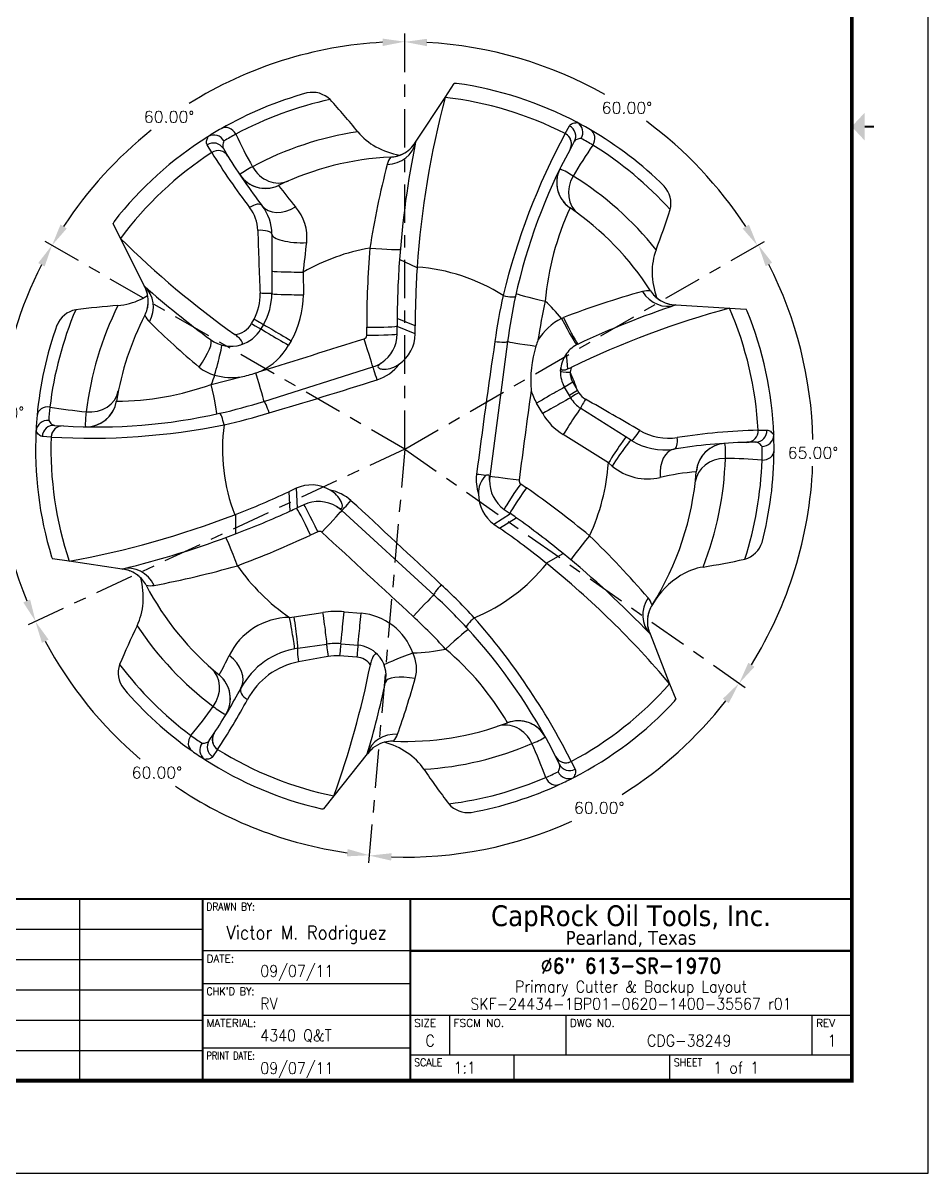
# Model space of a CAD drawing. Extents: x 0 to 22, y 0 to 17.
# Drawn here: x 14.65 to 22, y 0 to 9.34 of the extents above; entities that cross this region are included whole.
import ezdxf
from ezdxf.enums import TextEntityAlignment as Align

# ---------------------------------------------------------------- set-up
doc = ezdxf.new("R2010")
doc.units = 0
doc.header["$LTSCALE"] = 0.25
doc.header["$MEASUREMENT"] = 0
doc.linetypes.add('CENTER', pattern=[2, 1.25, -0.25, 0.25, -0.25])
doc.layers.get('0').update_dxf_attribs({"linetype": 'CONTINUOUS'})
doc.layers.get('Defpoints').update_dxf_attribs({"color": 10, "linetype": 'CONTINUOUS'})
for name, color, linetype in [('Cline', 5, 'CENTER'), ('DEFAULT', 7, 'CONTINUOUS'), ('Dims', 4, 'CONTINUOUS'), ('ODG-42319R1', 7, 'CONTINUOUS'), ('Text', 3, 'CONTINUOUS'), ('Title Block', 7, 'CONTINUOUS')]:
    doc.layers.add(name, color=color, linetype=linetype)
doc.styles.add('Block', font='tahoma.ttf')
doc.styles.add('RomanD', font='romand.shx')
doc.styles.add('RomanS', font='romans')
doc.dimstyles.get("Standard").update_dxf_attribs({"dimtxt": 0.094, "dimasz": 0.18, "dimexe": 0.0625, "dimexo": 0.0625, "dimgap": 0.0625, "dimtad": 0, "dimtih": 1, "dimtoh": 1, "dimdec": 4, "dimzin": 4, "dimdsep": 46, "dimtxsty": 'RomanS', "dimcen": 0.09, "dimazin": 1, "dimtfac": 1, "dimtdec": 4, "dimtofl": 0, "dimtmove": 0, "dimatfit": 1, "dimfxl": 1, "dimtolj": 1, "dimtzin": 0, "dimarcsym": 0})

# ---------------------------------------------------------------- blocks, each defined once
blk = doc.blocks.new('COT_Cblock')
at = {"layer": 'Title Block'}
for p, q in [((17.7941, 1.8047), (16.1066, 1.8047)), ((16.1066, 1.5389), (17.7941, 1.5389)), ((16.1066, 1.2816), (21.38, 1.2816)), ((18.1147, 0.9609), (18.1147, 1.2816)), ((19.0597, 0.9609), (19.0597, 1.2816)), ((21.0594, 0.9609), (21.0594, 1.2816)), ((16.1066, 1.0158), (17.7941, 1.0158)), ((17.7941, 0.9609), (21.38, 0.9609)), ((18.6378, 0.75), (18.6378, 0.9609)), ((19.9034, 0.75), (19.9034, 0.9609))]:
    blk.add_line(p, q, dxfattribs=at)
at = {"layer": 'Title Block', "color": 8}
blk.add_lwpolyline([(0, 0), (22, 0), (22, 17), (0, 17)], close=True, dxfattribs=at)
at = {"layer": 'Title Block', "const_width": 0.03}
blk.add_lwpolyline([(21.38, 16.25), (0.62, 16.25), (0.62, 0.75), (21.38, 0.75)], close=True, dxfattribs=at)
at = {"layer": 'Title Block'}
for points, const_width in [([(21.56, 8.5), (21.485, 8.5)], 0.015), ([(16.1066, 0.75), (16.1066, 2.2266), (21.38, 2.2266)], 0.0169), ([(17.7941, 0.75), (17.7941, 2.2266)], 0.0169), ([(17.7941, 1.8047), (21.38, 1.8047)], 0.0169)]:
    blk.add_lwpolyline(points, dxfattribs=dict(at, const_width=const_width))
blk.add_solid([(21.485, 8.3875), (21.485, 8.6125), (21.38, 8.5)], dxfattribs=at)
at = {"layer": 'Text', "style": 'RomanS', "width": 0.9}
blk.add_text('C', height=0.094, dxfattribs=at).set_placement((17.9544, 1.1213), align=Align.TOP_CENTER)
at = {"layer": 'Text', "width": 0.9, "flags": 8}
for tag, height, style, p in [('DRAWN', 0.11, 'RomanS', (16.9503, 1.9531)), ('TITL1', 0.125, 'RomanD', (19.587, 1.6835)), ('TITL2', 0.094, 'RomanD', (19.587, 1.5143)), ('TITL3', 0.094, 'RomanD', (19.587, 1.3739))]:
    blk.add_attdef(tag, text='', height=height, dxfattribs=dict(at, style=style)).set_placement(p, align=Align.MIDDLE_CENTER)
at = {"layer": 'Text', "style": 'RomanS', "width": 0.9, "flags": 8}
for tag, p in [('DDATE', (16.5753, 1.6405)), ('CHECK', (16.5753, 1.3748)), ('MATRL', (16.5753, 1.1174)), ('PDATE', (16.5753, 0.8516)), ('SCALE', (18.1459, 0.8555)), ('SHEET', (20.2553, 0.8555))]:
    blk.add_attdef(tag, text='', height=0.094, dxfattribs=at).set_placement(p, align=Align.MIDDLE_LEFT)
for tag, p in [('FSCM#', (18.5872, 1.1213)), ('DWG#', (20.0595, 1.1213)), ('REV#', (21.2197, 1.1213))]:
    blk.add_attdef(tag, text='', height=0.094, dxfattribs=at).set_placement(p, align=Align.TOP_CENTER)
at = {"layer": 'Title Block', "style": 'RomanS'}
for s, width, p in [('DRAWN BY:', 0.86, (16.1378, 2.1953)), ("CHK'D BY:", 0.91, (16.1378, 1.5077)), ('PRINT DATE:', 0.78, (16.1378, 0.9845)), ('SCALE', 0.9, (17.8253, 0.9297)), ('SHEET', 0.9, (19.9347, 0.9297))]:
    blk.add_text(s, height=0.0625, dxfattribs=dict(at, width=width)).set_placement(p, align=Align.TOP_LEFT)
at = {"layer": 'Title Block', "style": 'Block'}
for s, height, p in [('CapRock Oil Tools, Inc.', 0.16875, (19.587, 2.0898)), ('Pearland, Texas', 0.1125, (19.587, 1.9102))]:
    blk.add_text(s, height=height, dxfattribs=at).set_placement(p, align=Align.MIDDLE_CENTER)
at = {"layer": 'Title Block', "style": 'RomanS'}
for s, p in [('DATE:', (16.1378, 1.7734)), ('MATERIAL:', (16.1378, 1.2503)), ('SIZE', (17.8253, 1.2503)), ('FSCM NO.', (18.1459, 1.2503)), ('DWG NO.', (19.0909, 1.2503)), ('REV', (21.0906, 1.2503))]:
    blk.add_text(s, height=0.0625, dxfattribs=at).set_placement(p, align=Align.TOP_LEFT)
at = {"layer": 'Title Block', "color": 1, "style": 'RomanS', "flags": 8}
for tag, p in [('FNAME', (0.37, 3.75)), ('REVDATE', (0.37, 2.25)), ('USER', (0.37, 0.75))]:
    blk.add_attdef(tag, text='', height=0.047, rotation=90, dxfattribs=at).set_placement(p, align=Align.BOTTOM_LEFT)
blk = doc.blocks.new('*D25')
at = {"layer": 'Defpoints', "color": 0, "transparency": 16777216}
for p in [(17.7493, 9.2674), (16.6175, 8.9902), (14.8162, 7.574), (17.7493, 5.8805), (17.7493, 5.8805)]:
    blk.add_point(p, dxfattribs=at)
at = {"layer": 'Dims', "color": 0, "lineweight": -2, "transparency": 16777216}
for start, end in [(93.11683, 121.93891), (128.5159, 146.88317)]:
    blk.add_arc((17.7493, 5.8805), 3.3093, start, end, dxfattribs=at)
at = {"layer": 'Dims', "color": 0, "transparency": 16777216}
for points in [[(17.5686, 9.2149), (17.5702, 9.1549), (17.7493, 9.1898)], [(15.0031, 7.6728), (14.952, 7.7042), (14.8834, 7.5352)]]:
    blk.add_solid(points, dxfattribs=at)
at = {"layer": 'Dims', "color": 0, "transparency": 16777216, "insert": (15.8341, 8.5793), "char_height": 0.094, "attachment_point": 5, "style": 'RomanS'}
blk.add_mtext('\\A1;60.00°', dxfattribs=at)
blk = doc.blocks.new('*D26')
at = {"layer": 'Defpoints', "color": 0, "transparency": 16777216}
for p in [(14.8162, 7.574), (17.7493, 5.8805), (17.7493, 5.8805), (14.4615, 5.4962), (14.6797, 4.4492)]:
    blk.add_point(p, dxfattribs=at)
at = {"layer": 'Dims', "color": 0, "lineweight": -2, "transparency": 16777216}
for start, end in [(153.11596, 172.98232), (176.78879, 201.88404)]:
    blk.add_arc((17.7493, 5.8805), 3.3102, start, end, dxfattribs=at)
at = {"layer": 'Dims', "color": 0, "transparency": 16777216}
for points in [[(14.7705, 7.3916), (14.8232, 7.3631), (14.8826, 7.5356)], [(14.7051, 4.6586), (14.6501, 4.6348), (14.7492, 4.4816)]]:
    blk.add_solid(points, dxfattribs=at)
at = {"layer": 'Dims', "color": 0, "transparency": 16777216, "insert": (14.4523, 6.1754), "char_height": 0.094, "attachment_point": 5, "style": 'RomanS'}
blk.add_mtext('\\A1;55.00°', dxfattribs=at)
blk = doc.blocks.new('*D27')
at = {"layer": 'Defpoints', "color": 0, "transparency": 16777216}
for p in [(17.7493, 5.8805), (17.7493, 5.8805), (14.6797, 4.4492), (16.3496, 2.8789), (17.4541, 2.5065)]:
    blk.add_point(p, dxfattribs=at)
at = {"layer": 'Dims', "color": 0, "lineweight": -2, "transparency": 16777216}
for start, end in [(208.11436, 229.53605), (235.78559, 261.88564)]:
    blk.add_arc((17.7493, 5.8805), 3.3119, start, end, dxfattribs=at)
at = {"layer": 'Dims', "color": 0, "transparency": 16777216}
for points in [[(14.8013, 4.3064), (14.855, 4.3332), (14.7477, 4.4808)], [(17.2853, 2.6316), (17.2784, 2.5719), (17.4607, 2.5812)]]:
    blk.add_solid(points, dxfattribs=at)
at = {"layer": 'Dims', "color": 0, "transparency": 16777216, "insert": (15.7354, 3.2513), "char_height": 0.094, "attachment_point": 5, "style": 'RomanS'}
blk.add_mtext('\\A1;60.00°', dxfattribs=at)
blk = doc.blocks.new('*D28')
at = {"layer": 'Defpoints', "color": 0, "transparency": 16777216}
for p in [(17.7493, 5.8805), (17.7493, 5.8805), (20.5237, 3.9379), (18.6072, 2.6787), (17.4541, 2.5065)]:
    blk.add_point(p, dxfattribs=at)
at = {"layer": 'Dims', "color": 0, "lineweight": -2, "transparency": 16777216}
for start, end in [(302.2076, 321.8883), (268.1117, 294.19013)]:
    blk.add_arc((17.7493, 5.8805), 3.3148, start, end, dxfattribs=at)
at = {"layer": 'Dims', "color": 0, "transparency": 16777216}
for points in [[(20.3333, 3.8525), (20.3815, 3.8168), (20.4646, 3.9792)], [(17.6383, 2.5376), (17.6419, 2.5975), (17.4604, 2.5784)]]:
    blk.add_solid(points, dxfattribs=at)
at = {"layer": 'Dims', "color": 0, "transparency": 16777216, "insert": (19.3289, 2.9663), "char_height": 0.094, "attachment_point": 5, "style": 'RomanS'}
blk.add_mtext('\\A1;60.00°', dxfattribs=at)
blk = doc.blocks.new('*D29')
at = {"layer": 'Defpoints', "color": 0, "transparency": 16777216}
for p in [(20.6824, 7.574), (17.7493, 5.8805), (17.7493, 5.8805), (20.9765, 5.1157), (20.5237, 3.9379)]:
    blk.add_point(p, dxfattribs=at)
at = {"layer": 'Dims', "color": 0, "lineweight": -2, "transparency": 16777216}
for start, end in [(1.36732, 26.89), (328.11, 357.58311)]:
    blk.add_arc((17.7493, 5.8805), 3.3166, start, end, dxfattribs=at)
at = {"layer": 'Dims', "color": 0, "transparency": 16777216}
for points in [[(20.6809, 7.3662), (20.7336, 7.3948), (20.6215, 7.5388)], [(20.5903, 4.1119), (20.5402, 4.1449), (20.4661, 3.9782)]]:
    blk.add_solid(points, dxfattribs=at)
at = {"layer": 'Dims', "color": 0, "transparency": 16777216, "insert": (21.0657, 5.8502), "char_height": 0.094, "attachment_point": 5, "style": 'RomanS'}
blk.add_mtext('\\A1;65.00°', dxfattribs=at)
blk = doc.blocks.new('*D30')
at = {"layer": 'Defpoints', "color": 0, "transparency": 16777216}
for p in [(17.7493, 9.2674), (18.8806, 8.9887), (20.6824, 7.574), (17.7493, 5.8805), (17.7493, 5.8805)]:
    blk.add_point(p, dxfattribs=at)
at = {"layer": 'Dims', "color": 0, "lineweight": -2, "transparency": 16777216}
for start, end in [(60.59214, 86.88159), (33.11841, 53.60404)]:
    blk.add_arc((17.7493, 5.8805), 3.3076, start, end, dxfattribs=at)
at = {"layer": 'Dims', "color": 0, "transparency": 16777216}
for points in [[(17.9284, 9.1532), (17.9301, 9.2132), (17.7493, 9.1881)], [(20.5451, 7.7034), (20.494, 7.672), (20.6138, 7.5343)]]:
    blk.add_solid(points, dxfattribs=at)
at = {"layer": 'Dims', "color": 0, "transparency": 16777216, "insert": (19.554, 8.6524), "char_height": 0.094, "attachment_point": 5, "style": 'RomanS'}
blk.add_mtext('\\A1;60.00°', dxfattribs=at)
blk = doc.blocks.new('SE')
at = {"layer": 'ODG-42319R1', "color": 7, "linetype": 'Continuous'}
for p, q in [((8.3025, 9.1955), (8.3772, 9.3084)), ((8.3951, 9.3097), (8.3772, 9.3084)), ((8.0626, 8.8327), (8.3025, 9.1955)), ((9.3763, 8.9917), (9.3722, 8.994)), ((6.3785, 8.8791), (6.3745, 8.8767)), ((9.2774, 8.9023), (9.3121, 8.9649)), ((9.2774, 8.9023), (9.2774, 8.9023)), ((6.4065, 8.7488), (6.3697, 8.8101)), ((9.352, 8.8366), (9.3173, 8.774)), ((6.4065, 8.7487), (6.4065, 8.7488)), ((6.5006, 8.7805), (6.5376, 8.7191)), ((7.8602, 8.7115), (7.8602, 8.7115)), ((6.9501, 8.4817), (6.95, 8.4816)), ((9.318, 8.298), (9.3178, 8.298)), ((5.6126, 8.1884), (5.6047, 8.1722)), ((5.6651, 8.0511), (5.6047, 8.1722)), ((5.8594, 7.6619), (5.6651, 8.0511)), ((6.8946, 8.0861), (6.8946, 7.6021)), ((8.0746, 7.8106), (7.9318, 7.8783)), ((7.1501, 7.7772), (7.1506, 7.593)), ((8.0746, 7.8106), (8.075, 7.8172)), ((9.972, 7.6247), (9.972, 7.6247)), ((10.1781, 7.51), (10.6123, 7.4836)), ((10.6123, 7.4836), (10.7474, 7.4754)), ((10.7575, 7.4605), (10.7474, 7.4754)), ((5.8632, 7.426), (5.8632, 7.4261)), ((6.7301, 7.3583), (6.7507, 7.3953)), ((8.0594, 7.3392), (7.9127, 7.3996)), ((9.2478, 7.4012), (9.2648, 7.4083)), ((6.8276, 7.3521), (6.8065, 7.3154)), ((7.6659, 7.2643), (7.6657, 7.3288)), ((7.9124, 7.3392), (7.9124, 7.3351)), ((8.0594, 7.2746), (7.9124, 7.3351)), ((7.9124, 7.2747), (7.9124, 7.3351)), ((8.0594, 7.2746), (8.0594, 7.3392)), ((7.052, 7.2196), (7.0311, 7.1831)), ((8.8105, 7.2142), (8.666, 6.1165)), ((9.2988, 6.99), (9.2887, 7.115)), ((6.8288, 6.7268), (7.7157, 7.0064)), ((6.4028, 6.8651), (6.6449, 6.9253)), ((9.2395, 6.9722), (9.2416, 6.9989)), ((9.2988, 6.99), (9.3261, 7.0019)), ((9.3261, 7.0019), (9.3185, 6.963)), ((9.3119, 6.7735), (9.2729, 6.841)), ((9.339, 6.8819), (9.3777, 6.8152)), ((5.6321, 6.7286), (5.6321, 6.7285)), ((9.3223, 6.7555), (9.3119, 6.7735)), ((9.3777, 6.8152), (9.3884, 6.7974)), ((9.0953, 6.6278), (9.0461, 6.7124)), ((9.816, 6.41), (9.4054, 6.669)), ((4.9787, 6.4883), (4.9784, 6.4837)), ((5.1296, 6.5318), (5.201, 6.5269)), ((9.6288, 6.2264), (9.2612, 6.4566)), ((10.8458, 6.4928), (10.9174, 6.494)), ((10.8458, 6.4928), (10.8458, 6.4928)), ((10.9727, 6.4519), (10.9726, 6.4565)), ((5.1016, 6.4365), (5.0302, 6.4416)), ((5.1016, 6.4365), (5.1016, 6.4365)), ((10.8262, 6.3954), (10.7546, 6.3941)), ((9.6606, 6.2004), (9.6288, 6.2264)), ((8.666, 6.1165), (8.6637, 6.0878)), ((10.3428, 6.1555), (10.3427, 6.1557)), ((7.0918, 6.0206), (7.033, 5.9932)), ((7.033, 5.9932), (7.0402, 5.8347)), ((7.0918, 6.0206), (7.0991, 5.8619)), ((8.9165, 6.0573), (8.9629, 6.025)), ((7.1538, 5.8874), (7.0991, 5.8619)), ((6.5993, 5.8077), (6.5932, 5.8054)), ((6.5993, 5.8077), (6.5983, 5.6498)), ((7.095, 5.86), (7.0991, 5.8619)), ((7.4627, 5.8399), (7.4203, 5.8719)), ((8.2124, 5.1529), (7.4627, 5.8399)), ((8.6992, 5.729), (8.833, 5.8147)), ((8.7835, 5.8494), (8.8299, 5.8169)), ((8.8299, 5.8169), (8.833, 5.8147)), ((8.6992, 5.729), (8.7456, 5.6965)), ((8.7456, 5.6965), (8.8792, 5.7821)), ((7.2674, 5.6683), (7.2087, 5.6408)), ((5.1052, 5.4647), (5.1139, 5.449)), ((5.2478, 5.4291), (5.1139, 5.449)), ((5.678, 5.365), (5.2478, 5.4291)), ((9.123, 5.4137), (9.2604, 5.4918)), ((9.123, 5.4137), (9.1282, 5.4096)), ((5.8734, 5.2328), (5.8734, 5.2328)), ((9.9839, 5.0725), (9.9839, 5.0725)), ((7.0385, 4.9714), (7.0764, 4.9778)), ((7.0764, 4.9778), (7.3099, 5.0122)), ((7.4811, 5.0175), (7.6193, 5.0056)), ((9.9671, 4.8372), (10.1267, 4.4326)), ((7.1059, 4.7213), (7.3407, 4.755)), ((7.4554, 4.7582), (7.5947, 4.7461)), ((7.5857, 4.649), (7.4455, 4.6593)), ((6.4663, 4.505), (6.4664, 4.5049)), ((10.1267, 4.4326), (10.1764, 4.3067)), ((10.1671, 4.2912), (10.1764, 4.3067)), ((8.8091, 4.1156), (8.8092, 4.1157)), ((6.3855, 3.9714), (6.4255, 4.0308)), ((6.4261, 4.0299), (6.4264, 4.0305)), ((7.8824, 3.9661), (7.8824, 3.9661)), ((6.454, 3.8995), (6.4139, 3.8402)), ((6.454, 3.8995), (6.454, 3.8995)), ((7.6702, 3.863), (7.3996, 3.5224)), ((9.2308, 3.7788), (9.1994, 3.8432)), ((6.3477, 3.819), (6.3515, 3.8164)), ((9.3273, 3.8022), (9.3587, 3.7379)), ((9.3274, 3.8022), (9.3273, 3.8022)), ((9.3439, 3.6699), (9.3481, 3.672)), ((7.3996, 3.5224), (7.3154, 3.4164)), ((7.2974, 3.4167), (7.3154, 3.4164))]:
    blk.add_line(p, q, dxfattribs=at)
for centre, radius, start, end in [((7.9749, 6.3392), 3, 62.23984, 81.94755), ((7.9749, 6.3392), 3, 105.37199, 119.8225), ((7.9748, 6.3395), 2.9032, 102.06217, 118.24155), ((7.2248, 9.0317), 0.2053, 45.71453, 102.7012), ((2.962, 5.1676), 5.9584, 38.99112, 42.31276), ((15.4668, 7.3048), 7.4096, 165.21596, 176.0347), ((7.9749, 6.3392), 2.875, 63.06182, 83.45644), ((7.9749, 6.3392), 3, 59.8225, 62.23984), ((9.3261, 8.9112), 0.0949, 329.45878, 58.09276), ((7.9749, 6.3392), 3, 122.23984, 141.94755), ((7.9749, 6.3392), 3, 119.8225, 122.23984), ((6.4232, 8.7954), 0.0949, 29.45878, 118.09276), ((8.285, 5.8753), 3.4594, 119.12856, 120.95083), ((10.6328, 10.8187), 4.4663, 205.48296, 209.30744), ((7.9748, 6.3396), 2.6051, 98.42568, 118.33948), ((8.014, 9.273), 0.5515, 220.26119, 240.1784), ((14.1611, 6.2789), 5.5437, 151.75692, 166.35601), ((9.2349, 8.8187), 0.0938, 331.48543, 63.03298), ((9.2371, 8.82), 0.091, 13.142, 62.41514), ((7.9749, 6.3392), 3, 45.37199, 59.8225), ((8.0683, 9.4127), 0.7001, 242.00747, 258.9395), ((15.4124, 7.3392), 7.5, 168.51429, 175.87846), ((7.8499, 8.959), 0.2471, 296.09273, 328.74718), ((7.8482, 8.9612), 0.25, 313.21404, 329.06755), ((7.8482, 8.9612), 0.25, 313.2146, 329.06697), ((7.8481, 8.9598), 0.2484, 328.29533, 329.9449), ((13.1832, 6.2772), 4.4663, 145.48296, 149.30744), ((7.7281, 5.8387), 3.4594, 59.12856, 60.95083), ((7.9751, 6.3395), 2.9032, 42.06217, 58.24155), ((7.9749, 6.3392), 2.875, 123.06182, 143.45644), ((6.4576, 8.6702), 0.0938, 31.48543, 123.03298), ((10.917, 11.5228), 5.2953, 211.59214, 217.47434), ((10.3744, 11.0705), 4.5, 211.50425, 217.74742), ((7.9749, 6.3392), 2.375, 92.76761, 115.56373), ((8.0019, 8.6073), 0.1758, 143.66341, 165.22704), ((7.8482, 8.9612), 0.25, 272.76761, 297.12647), ((7.8482, 8.9612), 0.25, 272.76749, 297.12363), ((7.8481, 8.9598), 0.2484, 274.19146, 280.65482), ((7.8481, 8.9598), 0.2484, 281.96406, 296.47771), ((13.272, 6.6269), 4.5, 151.50168, 167.76568), ((7.0146, 8.0653), 0.631, 115.97958, 127.07714), ((15.0532, 6.802), 7.4546, 165.62947, 170.96603), ((8.9895, 8.0339), 0.631, 55.97958, 67.07714), ((7.9752, 6.3395), 2.6051, 38.42568, 58.33948), ((8.9207, 9.8834), 2.4185, 215.42507, 220.69148), ((9.9316, 8.3351), 0.2053, 345.71453, 42.7012), ((6.5196, 8.0861), 0.375, 0, 37.74741), ((6.4592, 8.105), 0.3219, 1.91384, 37.52081), ((6.8012, 8.0579), 0.3789, 353.70221, 41.0408), ((11.3945, 7.3386), 2.2877, 155.20342, 174.90419), ((7.9749, 6.3392), 2.375, 32.76761, 55.56373), ((4.4538, 10.0947), 5.9584, 338.99112, 342.31276), ((10.9143, 13.3438), 7.4543, 225.23649, 234.57082), ((57.0936, 9.6112), 50.3349, 181.7025, 182.28495), ((-1.9998, 8.9602), 9.226, 352.63311, 354.12823), ((7.9749, 6.3392), 1.6577, 99.85866, 119.84067), ((15.2827, 7.3504), 7.6171, 175.31532, 180.16203), ((10.5352, 7.7723), 0.5515, 160.26119, 180.1784), ((15.4126, 7.3392), 7.5002, 175.87851, 179.53909), ((15.3636, 7.3398), 7.3042, 176.3042, 180.00434), ((7.9749, 6.3392), 1.4813, 57.3618, 86.12636), ((10.6833, 7.7951), 0.7001, 182.00747, 198.9395), ((5.642, 7.5398), 0.2484, 28.29533, 29.9449), ((10.8276, 13.2803), 7.5, 228.51429, 233.78699), ((5.6409, 7.5405), 0.25, 13.21404, 29.06755), ((5.6409, 7.5404), 0.25, 13.2146, 29.06697), ((5.5108, 8.1786), 0.7001, 297.00747, 302.35998), ((5.6437, 7.5409), 0.2471, 356.09273, 28.74718), ((6.4008, 7.5858), 0.3983, 331.43462, 2.67745), ((6.3946, 7.6021), 0.5, 330, 0), ((6.4059, 7.5899), 0.7448, 330.18414, 0.23864), ((13.4059, 6.5653), 4.7433, 167.56521, 172.13909), ((13.2698, 6.6273), 4.4977, 167.76448, 172.50119), ((11.9039, 0.4755), 7.4181, 105.62108, 110.84033), ((9.9526, 7.4499), 0.1758, 83.66341, 105.22704), ((10.1822, 7.76), 0.25, 212.76761, 237.12647), ((10.1822, 7.76), 0.25, 212.76749, 237.12363), ((10.181, 7.7593), 0.2484, 214.19146, 220.66079), ((10.181, 7.7593), 0.2484, 221.96406, 236.47771), ((6.0594, 1.5609), 5.9584, 93.99112, 97.31276), ((7.9746, 6.3394), 2.6051, 153.42568, 173.33948), ((5.5941, 8.054), 0.5515, 275.26119, 295.1784), ((5.6409, 7.5405), 0.25, 332.76761, 357.12647), ((5.6409, 7.5404), 0.25, 332.76749, 357.12363), ((5.642, 7.5398), 0.2484, 341.96406, 356.47771), ((13.304, 6.5973), 4.2932, 167.29143, 171.61297), ((7.9749, 6.3392), 1.6577, 39.83942, 46.50433), ((12.5589, 0.3284), 7.4153, 105.21876, 115.84667), ((12.5597, 0.3982), 7.5, 108.51429, 115.05457), ((10.1812, 7.7574), 0.2471, 236.09273, 268.74718), ((10.1822, 7.76), 0.25, 253.21404, 269.06755), ((10.1822, 7.76), 0.25, 253.2146, 269.06697), ((10.181, 7.7593), 0.2484, 268.29533, 269.9449), ((7.9749, 6.3392), 2.875, 3.06182, 23.45644), ((7.9746, 6.3393), 2.9032, 157.06217, 173.24155), ((5.3392, 7.2691), 0.2053, 100.71453, 157.7012), ((7.9749, 6.3392), 2.375, 152.76761, 170.56373), ((6.0242, 7.4966), 0.1758, 203.66341, 225.22704), ((5.642, 7.5398), 0.2484, 334.19146, 340.65482), ((15.4124, 7.3392), 7.5, 179.53914, 180), ((9.4834, 6.9562), 0.5036, 117.89988, 147.9367), ((7.9749, 6.3392), 3, 2.23984, 21.94755), ((7.9749, 6.3392), 3, 160.37199, 174.8225), ((10.9444, 12.5185), 7.2063, 225.57673, 229.90457), ((6.5761, 7.4464), 0.1774, 275.50758, 330.24534), ((6.5629, 7.456), 0.2812, 286.77353, 330), ((6.5629, 7.456), 0.2812, 233.78699, 286.77353), ((-57.8485, 216.0178), 218.8144, 287.185868, 287.416032), ((7.635, 7.2641), 0.0309, 287.6652, 0.43618), ((7.6312, 7.2747), 0.2812, 303.34082, 0), ((7.7618, 7.2757), 0.2975, 304.34308, 359.78326), ((64.2077, -1.0163), 56.1075, 171.56497, 172.67827), ((9.9057, 6.9105), 0.905, 159.7617, 162.92886), ((6.5787, 7.4436), 0.522, 295.7037, 330.07237), ((9.9583, 6.893), 0.9603, 162.8534, 184.57176), ((9.4895, 6.966), 0.25, 143.40818, 172.43918), ((9.4895, 6.966), 0.25, 115.05457, 143.40818), ((7.6317, 7.2736), 0.2801, 287.46793, 303.3729), ((7.6411, 7.2446), 0.3596, 287.62028, 323.37075), ((6.5056, 7.243), 0.3118, 229.50496, 255.97322), ((7.9749, 6.3392), 1.6577, 158.73632, 161.50433), ((6.5743, 7.455), 0.5344, 254.34365, 277.59909), ((6.4537, 7.8543), 0.9485, 281.63196, 289.09422), ((6.4109, 7.9746), 1.0762, 289.15001, 291.48492), ((9.4895, 6.966), 0.25, 178.58788, 210), ((9.4713, 6.9585), 0.1529, 178.31474, 210.07767), ((7.9749, 6.3392), 1.4813, 18.74081, 24.90275), ((5.624, 9.0161), 2.2877, 270.20342, 289.90419), ((-4.6895, 45.9434), 40.9754, 286.38993, 287.67295), ((5.4762, 11.0163), 4.4977, 282.76448, 287.50119), ((126.09, -9.2294), 118.1833, 172.196777, 172.553735), ((9.4676, 6.9569), 0.4873, 196.75461, 210.12124), ((9.5388, 6.8805), 0.25, 210, 237.75308), ((9.5164, 6.8757), 0.1501, 211.4442, 240.69481), ((-13.5885, -33.7295), 46.5685, 59.73221, 60.3585), ((8.5328, 6.3271), 3.4594, 174.12856, 175.95083), ((5.8301, 11.0858), 4.4663, 260.48296, 264.30744), ((6.0102, 6.5426), 0.631, 170.97958, 182.07714), ((5.4749, 11.1658), 4.7433, 282.56521, 287.13909), ((7.9749, 6.3392), 3, 174.8225, 177.23984), ((5.0729, 6.4769), 0.0949, 84.45878, 173.09276), ((5.4756, 11.0185), 4.5, 266.50168, 282.76568), ((9.5236, 6.877), 0.4956, 210.19768, 238.0276), ((7.9749, 6.3392), 3, 177.23984, 196.94755), ((5.4152, 11.9713), 5.5437, 266.75692, 281.35601), ((5.1953, 6.4333), 0.0938, 86.48543, 178.03298), ((5.1932, 6.4348), 0.091, 128.142, 177.41514), ((5.3861, 6.6799), 0.1607, 269.94513, 270.53168), ((7.9749, 6.3392), 1.4813, 172.3618, 201.12636), ((10.1176, 6.8948), 0.4667, 239.96929, 278.76224), ((10.9943, 1.1784), 5.3165, 91.60024, 98.71573), ((10.7522, 6.4878), 0.0938, 271.48543, 3.03298), ((10.8779, 6.455), 0.0949, 269.45878, 358.09276), ((7.9749, 6.3392), 3, 359.8225, 2.23984), ((7.9749, 6.3392), 2.875, 178.06182, 198.45644), ((10.0828, 6.8329), 0.5, 237.75308, 279.0878), ((10.8726, 1.8956), 4.5, 91.51135, 99.08781), ((9.9499, 6.3079), 0.631, 355.97958, 7.07714), ((7.4181, 6.3027), 3.4594, 359.12856, 0.95083), ((7.9752, 6.3392), 2.6051, 338.42568, 358.33948), ((10.5253, 1.7977), 4.4663, 85.48296, 89.30744), ((7.9749, 6.3392), 3, 345.37199, 359.8225), ((7.9749, 6.3392), 1.6577, 334.85866, 356.09706), ((9.9464, 6.5457), 0.4482, 230.38972, 283.16587), ((7.9752, 6.3392), 2.9032, 342.06217, 358.24155), ((8.9183, 6.0894), 0.3633, 172.93984, 198.27138), ((8.7685, 5.9848), 0.1954, 134.6826, 182.72043), ((8.5489, 6.0954), 0.1151, 356.21566, 11.335), ((8.9448, 6.0797), 0.2812, 178.34863, 235), ((8.9341, 6.0828), 0.031, 172.75764, 235.37096), ((7.9749, 6.3392), 2.375, 327.76761, 355.56373), ((10.5708, 3.7553), 2.4112, 95.42776, 102.51083), ((3.9456, 12.6128), 7.3042, 291.3042, 295.00434), ((7.2165, 5.7501), 0.2979, 59.37945, 114.74708), ((7.295, 5.6524), 0.3615, 47.80667, 78.31616), ((4.6116, -0.2269), 7.6171, 50.31532, 55.16203), ((7.2727, 5.6325), 0.2812, 58.34053, 115), ((-43.2053, -49.3648), 75.0419, 46.687763, 47.452884), ((8.8708, 5.9721), 0.2975, 179.33729, 234.78399), ((3.9336, 12.7212), 7.4096, 280.21596, 291.0347), ((3.9253, 12.6575), 7.5002, 290.87851, 294.53909), ((3.9254, 12.6573), 7.5, 294.53914, 295), ((4.5281, -0.3268), 7.5, 54.53914, 54.97116), ((4.528, -0.3269), 7.5002, 50.87851, 54.53909), ((3.9254, 12.6573), 7.5, 283.51429, 290.87846), ((3.9701, 12.5351), 7.6171, 290.31532, 295.16203), ((7.2807, 5.6404), 0.031, 47.71419, 115.40562), ((-156.0167, -172.168), 241.4472, 47.196639, 47.435994), ((4.5565, -0.2871), 7.3042, 51.3042, 55.00434), ((4.294, 0.2757), 7.4546, 40.62947, 45.96603), ((10.6817, 5.6427), 0.2053, 285.71453, 342.7012), ((4.5281, -0.3268), 7.5, 43.51429, 50.87846), ((9.4667, 11.2664), 5.9584, 278.99112, 282.31276), ((5.6534, 5.1168), 0.2484, 83.29533, 84.9449), ((5.6522, 5.1163), 0.25, 68.21404, 84.06755), ((5.6522, 5.1163), 0.25, 68.2146, 84.06697), ((5.6535, 5.1188), 0.2471, 51.09273, 83.74718), ((4.5641, 12.5588), 7.4546, 280.62947, 285.96603), ((7.9749, 6.3392), 1.6577, 214.85866, 235.60375), ((7.9749, 6.3392), 1.4813, 292.3618, 321.12636), ((4.4686, -0.3516), 7.4096, 40.21596, 51.0347), ((10.4961, 4.8385), 0.5515, 100.26119, 120.1784), ((5.6522, 5.1163), 0.25, 27.76761, 52.12647), ((5.6522, 5.1163), 0.25, 27.76749, 52.12363), ((5.6534, 5.1168), 0.2484, 36.96406, 51.47771), ((5.1499, 5.125), 0.7001, 357.00747, 13.9395), ((5.6534, 5.1168), 0.2484, 29.19146, 35.65482), ((7.9749, 6.3392), 2.375, 207.76761, 230.56373), ((5.908, 5.4052), 0.1758, 258.66341, 280.22704), ((5.045, 1.7608), 4.7433, 42.56521, 47.13909), ((10.5899, 4.7216), 0.7001, 122.00747, 149.45853), ((5.1738, 1.8367), 4.4977, 42.76448, 47.50119), ((5.2995, 5.1348), 0.5515, 335.26119, 355.1784), ((10.1954, 4.9392), 0.25, 147.76761, 172.12647), ((10.1954, 4.9392), 0.25, 147.76749, 172.12363), ((9.8173, 5.0163), 0.1758, 18.66341, 40.22704), ((10.1943, 4.94), 0.2484, 149.19146, 155.65482), ((7.0414, 4.4235), 0.5479, 90.30943, 154.2907), ((7.4181, 4.2795), 0.7407, 85.12396, 98.39579), ((7.5754, 4.5116), 0.496, 20.1967, 84.92185), ((5.1317, 1.8278), 4.2905, 42.29011, 47.26995), ((4.3773, 1.3064), 5.5437, 26.75692, 41.35601), ((10.1926, 4.939), 0.2471, 171.09273, 203.74718), ((10.1943, 4.94), 0.2484, 156.96406, 171.47771), ((11.1553, 2.2912), 5.9584, 153.99112, 157.31276), ((7.9747, 6.3391), 2.6051, 213.42568, 233.33948), ((5.1722, 1.8351), 4.5, 26.50168, 42.76568), ((10.1954, 4.9392), 0.25, 188.21404, 204.06755), ((10.1954, 4.9392), 0.25, 188.2146, 204.06697), ((10.1943, 4.94), 0.2484, 203.29533, 204.9449), ((7.195, 4.1026), 0.625, 98.18817, 151.92778), ((7.4118, 4.2615), 0.4986, 84.98179, 98.20638), ((7.5729, 4.497), 0.25, 43.65521, 85), ((7.9749, 6.3392), 1.6577, 272.27995, 281.50433), ((7.7788, 4.5556), 0.2913, 343.81479, 25.89037), ((6.8321, 2.9649), 2.2877, 30.20342, 49.90419), ((5.8518, 4.5215), 0.2053, 160.71453, 217.7012), ((7.9747, 6.339), 2.9032, 217.06217, 233.24155), ((4.3481, 5.7065), 2.4354, 330.43706, 334.58055), ((7.2236, 4.0248), 0.5972, 100.90456, 152.03558), ((44.8436, -205.8691), 213.8358, 100.098078, 100.163497), ((7.4189, 4.2758), 0.3844, 86.03546, 100.17758), ((0.3595, 6.0504), 7.4802, 340.24723, 348.71195), ((7.5734, 4.501), 0.1485, 35.00918, 85.24637), ((7.5729, 4.497), 0.25, 348.10574, 43.65521), ((7.9749, 6.3392), 3, 220.37199, 234.8225), ((2.6729, 6.5144), 4.5, 326.50153, 331.92779), ((0.4786, 5.9913), 7.5, 343.51429, 348.10574), ((1.2234, 6.3854), 7.0973, 340.55513, 344.3803), ((7.9749, 6.3392), 2.875, 298.06182, 318.45644), ((2.0445, 6.8084), 5.2826, 326.5878, 331.71063), ((2.7918, 6.855), 4.4663, 320.48296, 324.30744), ((6.8165, 4.7394), 0.631, 230.97958, 242.07714), ((7.9749, 6.3392), 3, 297.23984, 316.94755), ((7.9749, 6.3392), 2.375, 267.76761, 290.56373), ((6.5036, 3.979), 0.0938, 146.48543, 238.03298), ((6.5047, 3.9796), 0.0933, 149.69787, 210.58216), ((7.7504, 4.0822), 0.1758, 318.66341, 340.22704), ((8.2644, 6.8163), 3.4594, 234.12856, 235.95083), ((6.4047, 3.8949), 0.0949, 144.45878, 233.09276), ((6.495, 3.9709), 0.0806, 208.7431, 238.47109), ((7.871, 3.7186), 0.2469, 103.81139, 143.73848), ((7.614, 3.2856), 0.7001, 57.00747, 73.9395), ((7.8728, 3.7176), 0.2484, 89.19146, 104.42538), ((7.8727, 3.7162), 0.25, 87.76761, 104.13295), ((7.8727, 3.7162), 0.25, 87.76749, 104.06247), ((7.975, 6.3389), 2.6051, 273.42568, 293.33948), ((8.7812, 4.5361), 0.631, 290.97958, 302.07714), ((4.9367, 2.1085), 4.4663, 20.48296, 24.30744), ((7.9749, 6.3392), 3, 234.8225, 237.23984), ((7.9749, 6.3392), 2.875, 238.06182, 258.45644), ((7.8728, 3.7176), 0.2484, 133.90506, 144.9449), ((7.8727, 3.7162), 0.25, 143.25656, 144.06697), ((7.8727, 3.7162), 0.25, 143.25635, 144.06755), ((7.6803, 3.42), 0.5515, 35.26119, 55.1784), ((9.2833, 3.885), 0.0938, 206.48543, 298.03298), ((7.9749, 6.3392), 3, 237.23984, 256.94755), ((13.0708, 7.0695), 5.9584, 213.99112, 217.31276), ((9.2831, 3.8824), 0.091, 248.142, 297.41514), ((7.975, 6.339), 2.9032, 277.06217, 293.24155), ((7.7065, 6.8285), 3.4594, 294.12856, 295.95083), ((9.3067, 3.7572), 0.0949, 204.45878, 293.09276), ((7.9749, 6.3392), 3, 294.8225, 297.23984), ((7.9749, 6.3392), 3, 280.37199, 294.8225), ((8.4875, 3.5917), 0.2053, 220.71453, 277.7012)]:
    blk.add_arc(centre, radius, start, end, dxfattribs=at)
for centre, major_axis, ratio, start_param, end_param in [((6.5296, 8.8606), (0.0466, -0.0813), 0.855566, 1.529549, 3.141593), ((9.2703, 8.8827), (0.0817, -0.046), 0.983842, 0, 1.612357), ((9.4358, 8.8516), (-0.0471, -0.081), 0.855566, 1.529549, 3.141593), ((6.4199, 8.7328), (0.0807, 0.0477), 0.983842, 0, 1.612357), ((7.8176, 8.8825), (0.245, -0.0498), 0.918187, 4.954031, 6.283185), ((6.9265, 8.7458), (-0.0998, 0.2292), 0.877462, 1.685739, 3.141593), ((9.4591, 8.5042), (-0.2243, 0.1104), 0.999877, 0.028973, 1.427363), ((9.4593, 8.5042), (0.1414, 0.2062), 0.999785, 1.71237, 3.108066), ((6.8422, 8.7073), (-0.1079, 0.2255), 0.999785, 1.71237, 3.108066), ((6.8421, 8.7071), (-0.2078, -0.139), 0.999877, 0, 1.427363), ((9.5349, 8.4505), (0.1486, 0.2011), 0.877462, 1.685739, 3.141593), ((6.8422, 8.7073), (-0.1079, 0.2255), 0.999785, 3.108066, 3.141593), ((6.742, 8.2583), (0.0741, 0.0574), 0.541111, 0, 1.52322), ((7.0138, 8.4687), (-0.1977, -0.153), 0.701464, 0, 1.404503), ((9.4593, 8.5042), (0.1414, 0.2062), 0.999785, 3.108066, 3.141593), ((6.8009, 8.0861), (0.0938, 0), 0.324029, 0, 1.785223), ((7.1446, 8.0861), (-0.25, 0), 0.281702, 0, 1.703898), ((7.6892, 7.9832), (0.2491, -0.0208), 0.042209, 4.723403, 6.283185), ((7.1446, 7.7866), (-0.25, 0), 0.037845, 0, 1.592503), ((5.6938, 7.4746), (0.1656, 0.1873), 0.918187, 4.954031, 6.283185), ((6.8009, 7.6021), (0.0938, 0), 0.024643, 0, 1.593702), ((7.1446, 7.6021), (-0.25, 0), 0.036458, 0, 1.594762), ((8.7826, 7.6003), (0.0916, -0.0199), 0.163052, 4.651812, 6.283185), ((9.1234, 7.5497), (-0.244, 0.0543), 0.037416, 0, 1.548358), ((10.0987, 7.7471), (0.0794, -0.2371), 0.918187, 4.954031, 6.283185), ((6.7465, 7.399), (0.0812, -0.0469), 0.011155, 4.770896, 6.283185), ((9.2562, 7.4082), (0.1166, -0.2211), 0.042664, 4.721477, 6.283185), ((9.2777, 7.4189), (0.1059, -0.2265), 0.064893, 4.729286, 6.283185), ((6.7253, 7.3623), (0.0812, -0.0469), 0.010741, 4.777845, 6.283185), ((7.023, 7.1904), (-0.2165, 0.125), 0.008929, 0, 1.613507), ((7.0441, 7.2271), (-0.2165, 0.125), 0.010302, 0, 1.613197), ((7.6624, 7.3392), (0.25, 0), 0.041637, 4.7254, 6.283185), ((6.249, 7.0274), (0.1477, 0.2017), 0.226013, 4.770666, 6.283185), ((7.6406, 7.2449), (0.0752, -0.2384), 0.002105, 0, 1.527214), ((7.6624, 7.2747), (0.25, 0), 0.041376, 4.726211, 6.283185), ((8.7176, 7.2265), (0.0929, -0.0122), 0.147205, 4.619129, 6.283185), ((9.0584, 7.1816), (-0.2479, 0.0326), 0.031054, 0, 1.503303), ((6.4199, 6.9444), (0.0673, 0.2408), 0.043408, 4.708095, 6.283185), ((7.7439, 6.917), (0.0282, -0.0894), 0.01319, 1.396758, 3.141593), ((6.7536, 6.9652), (0.0752, -0.2384), 0.031054, 0, 1.53081), ((9.3333, 6.9698), (0.0937, -0.0023), 0.077929, 3.141593, 4.5561), ((6.3925, 6.8686), (0.0539, -0.2441), 0.037416, 0, 1.548358), ((9.0564, 6.716), (0.2165, 0.125), 0.008177, 0, 1.613657), ((9.3541, 6.8879), (0.0812, 0.0469), 0.025471, 1.743479, 3.141593), ((5.4023, 6.8608), (-0.245, 0.0497), 0.877462, 1.685739, 3.141593), ((5.3855, 6.7695), (-0.0053, -0.2499), 0.999877, 0.028973, 1.427363), ((5.3854, 6.7696), (-0.2466, 0.041), 0.999785, 3.108066, 3.141593), ((6.8569, 6.6374), (-0.0282, 0.0894), 0.147205, 4.619129, 6.283185), ((9.1058, 6.6305), (0.2165, 0.125), 0.01171, 0, 1.61283), ((9.3931, 6.8204), (0.0812, 0.0469), 0.034407, 1.741937, 3.141593), ((9.4035, 6.8023), (0.0812, 0.0469), 0.035915, 1.737635, 3.141593), ((9.4555, 6.7483), (0.05, 0.0793), 0.093718, 1.673403, 3.141593), ((5.0805, 6.6015), (0.0934, -0.0085), 0.855566, 1.529549, 3.141593), ((5.3854, 6.7696), (-0.2466, 0.041), 0.999785, 1.71237, 3.108066), ((9.272, 6.4576), (0.1334, 0.2114), 0.034636, 0, 1.597329), ((6.4906, 6.5383), (-0.0207, 0.0914), 0.163052, 4.651812, 6.283185), ((5.1223, 6.4384), (0.0072, 0.0935), 0.983842, 0, 1.612357), ((9.8661, 6.4893), (0.05, 0.0793), 0.154497, 3.141593, 4.827386), ((10.8253, 6.4891), (-0.001, 0.0937), 0.983842, 3.141593, 4.75395), ((9.6397, 6.2257), (0.1334, 0.2114), 0.038398, 0, 1.591507), ((9.6827, 6.1986), (0.1334, 0.2114), 0.07856, 0, 1.611734), ((10.147, 6.4317), (-0.0148, 0.0926), 0.442438, 3.141593, 4.660851), ((10.5919, 6.1364), (-0.0165, 0.2495), 0.999877, 0, 1.427363), ((10.5921, 6.1362), (0.2493, -0.0193), 0.999785, 1.71237, 3.108066), ((10.2013, 6.0923), (-0.0395, 0.2469), 0.600985, 0, 1.406552), ((10.5832, 6.0439), (0.2484, -0.0281), 0.877462, 1.685739, 3.141593), ((10.8812, 6.3302), (0.0937, -0.0003), 0.855566, 4.671142, 6.283185), ((8.5731, 6.1287), (-0.0929, 0.0122), 0.036316, 4.043429, 4.883138), ((8.5731, 6.1287), (-0.0929, 0.0122), 0.036316, 3.141593, 3.451171), ((8.9139, 6.0838), (-0.2479, 0.0326), 0.005864, 4.755627, 6.283185), ((10.5921, 6.1362), (0.2493, -0.0193), 0.999785, 3.108066, 3.141593), ((8.9269, 6.0541), (-0.1434, -0.2048), 0.041411, 4.726106, 6.283185), ((8.9733, 6.0217), (-0.1434, -0.2048), 0.041637, 4.7254, 6.283185), ((7.2595, 5.6608), (-0.1057, 0.2266), 0.041374, 4.726214, 6.283185), ((7.526, 5.909), (0.0633, 0.0691), 0.011421, 3.141593, 4.886552), ((7.2007, 5.6334), (-0.1057, 0.2266), 0.041637, 4.7254, 6.283185), ((7.2938, 5.6555), (0.1689, 0.1843), 0.001822, 4.755984, 6.283185), ((6.6057, 5.3855), (-0.0865, 0.2346), 0.042209, 4.723403, 6.283185), ((9.4855, 5.6303), (-0.1599, -0.1922), 0.042209, 4.723403, 6.283185), ((5.7365, 5.1219), (-0.0584, 0.2431), 0.918187, 4.954031, 6.283185), ((8.2757, 5.222), (0.0633, 0.0691), 0.147205, 1.477537, 3.141593), ((8.0435, 4.9686), (0.1689, 0.1843), 0.031054, 0, 1.540145), ((10.1484, 5.0094), (-0.1813, -0.1721), 0.918187, 4.954031, 6.283185), ((7.0323, 4.9624), (-0.0465, 0.2456), 0.030918, 3.141593, 4.743178), ((7.0703, 4.9687), (-0.0356, 0.2475), 0.028983, 3.141593, 4.745006), ((7.3051, 5.0025), (-0.0356, 0.2475), 0.024913, 3.141593, 4.748213), ((7.4772, 5.0073), (0.0218, 0.249), 0.011658, 3.141593, 4.754437), ((7.6165, 4.9951), (0.0218, 0.249), 0.00753, 3.141593, 4.755368), ((8.5447, 4.9543), (0.0688, 0.0637), 0.163052, 1.510219, 3.141593), ((8.3077, 4.7042), (0.1844, 0.1688), 0.037416, 0, 1.548358), ((7.1193, 4.6285), (-0.0134, 0.0928), 0.119162, 0, 1.740849), ((7.354, 4.6622), (-0.0134, 0.0928), 0.044108, 0, 1.651838), ((7.4473, 4.6648), (0.0082, 0.0934), 0.013486, 0, 1.6316), ((7.5865, 4.6527), (0.0082, 0.0934), 0.005483, 0, 1.609951), ((8.0413, 4.672), (0.2342, 0.0875), 0.041441, 1.557172, 3.141593), ((6.4229, 4.5144), (-0.2206, 0.1176), 0.763237, 3.141593, 4.547371), ((6.2369, 4.372), (0.1655, 0.1874), 0.877462, 4.827331, 6.283185), ((6.3075, 4.3119), (0.1588, 0.1931), 0.999785, 6.249746, 6.283185), ((6.3077, 4.3119), (-0.2138, 0.1296), 0.999877, 3.141593, 4.568956), ((6.3075, 4.3119), (0.1588, 0.1931), 0.999785, 4.853963, 6.249746), ((8.0622, 4.394), (0.2446, -0.0515), 0.313056, 1.651364, 3.141593), ((6.7262, 4.3526), (-0.0827, 0.0441), 0.601505, 0, 1.527921), ((8.8096, 3.8505), (0.0795, -0.237), 0.877462, 1.685739, 3.141593), ((8.8969, 3.8815), (0.0878, -0.2341), 0.999785, 3.108066, 3.141593), ((8.897, 3.8817), (0.2191, 0.1204), 0.999877, 0.028973, 1.427363), ((8.8969, 3.8815), (0.0878, -0.2341), 0.999785, 1.71237, 3.108066), ((7.91, 3.792), (0.2397, -0.0709), 0.918187, 1.812438, 3.141593), ((6.3006, 3.9638), (0.054, 0.0766), 0.855566, 1.529549, 3.141593), ((6.4628, 3.9184), (-0.0773, 0.053), 0.983842, 0, 1.612357), ((9.3154, 3.8193), (0.0846, 0.0405), 0.983842, 3.141593, 4.75395), ((9.195, 3.7015), (0.0394, -0.0851), 0.855566, 4.671142, 6.283185)]:
    blk.add_ellipse(centre, major_axis=major_axis, ratio=ratio, start_param=start_param, end_param=end_param, dxfattribs=at)
for points, knots in [([(9.3121, 8.9649), (9.3166, 8.9728), (9.3243, 8.979), (9.3457, 8.988), (9.3595, 8.9907), (9.3763, 8.9917)], [0, 0, 0, 0, 0.5, 0.5, 1, 1, 1, 1]), ([(6.3697, 8.8101), (6.3651, 8.818), (6.3635, 8.8277), (6.3665, 8.8507), (6.3709, 8.864), (6.3785, 8.8791)], [0, 0, 0, 0, 0.5, 0.5, 1, 1, 1, 1]), ([(6.5058, 8.8421), (6.4998, 8.8288), (6.4964, 8.817), (6.4947, 8.7964), (6.4964, 8.7877), (6.5006, 8.7805)], [0, 0, 0, 0, 0.5, 0.5, 1, 1, 1, 1]), ([(9.4079, 8.8629), (9.3934, 8.8615), (9.3814, 8.8585), (9.3628, 8.8497), (9.356, 8.8439), (9.352, 8.8366)], [0, 0, 0, 0, 0.5, 0.5, 1, 1, 1, 1]), ([(6.6441, 7.1868), (6.6473, 7.1877), (6.6499, 7.1891), (6.6538, 7.193), (6.655, 7.1954), (6.6557, 7.2011), (6.6553, 7.2045), (6.6527, 7.2117), (6.6506, 7.2157), (6.6449, 7.2239), (6.6415, 7.2282), (6.6334, 7.2368), (6.629, 7.2411), (6.6195, 7.2496), (6.6144, 7.2538), (6.6039, 7.2619), (6.5986, 7.2659), (6.5931, 7.2698)], [0, 0, 0, 0, 0.125, 0.125, 0.25, 0.25, 0.375, 0.375, 0.5, 0.5, 0.625, 0.625, 0.75, 0.75, 0.875, 0.875, 1, 1, 1, 1]), ([(7.7857, 7.0397), (7.778, 7.0346), (7.7708, 7.0296), (7.7597, 7.0186), (7.7557, 7.0126), (7.7586, 7.0004), (7.7662, 6.9952), (7.7847, 6.9892), (7.7954, 6.988), (7.8277, 6.9878), (7.8496, 6.9922), (7.8917, 7.007), (7.9113, 7.0173), (7.9297, 7.0301)], [0, 0, 0, 0, 0.125, 0.125, 0.25, 0.25, 0.375, 0.375, 0.5, 0.5, 0.75, 0.75, 1, 1, 1, 1]), ([(9.2416, 6.9989), (9.241, 6.9943), (9.2419, 6.9905), (9.2455, 6.9861), (9.247, 6.9849), (9.2509, 6.983), (9.2532, 6.9823), (9.2585, 6.9816), (9.2614, 6.9815), (9.2679, 6.9818), (9.2714, 6.9823), (9.2824, 6.9844), (9.2905, 6.9869), (9.2988, 6.99)], [0, 0, 0, 0, 0.25, 0.25, 0.375, 0.375, 0.5, 0.5, 0.625, 0.625, 0.75, 0.75, 1, 1, 1, 1]), ([(5.0821, 6.5714), (5.0895, 6.5588), (5.0973, 6.5493), (5.1131, 6.5361), (5.1213, 6.5325), (5.1296, 6.5318)], [0, 0, 0, 0, 0.5, 0.5, 1, 1, 1, 1]), ([(5.0302, 6.4416), (5.0211, 6.4423), (5.0123, 6.4466), (4.9951, 6.4622), (4.9867, 6.4735), (4.9787, 6.4883)], [0, 0, 0, 0, 0.5, 0.5, 1, 1, 1, 1]), ([(10.9174, 6.494), (10.9265, 6.4941), (10.9357, 6.4905), (10.9542, 6.4765), (10.9635, 6.466), (10.9727, 6.4519)], [0, 0, 0, 0, 0.5, 0.5, 1, 1, 1, 1]), ([(10.877, 6.3601), (10.8685, 6.372), (10.8599, 6.3808), (10.843, 6.3925), (10.8346, 6.3955), (10.8262, 6.3954)], [0, 0, 0, 0, 0.5, 0.5, 1, 1, 1, 1]), ([(8.631, 6.1237), (8.6345, 6.1263), (8.638, 6.1283), (8.6449, 6.1307), (8.6482, 6.131), (8.6538, 6.1298), (8.6561, 6.1283), (8.6596, 6.124), (8.6609, 6.1212), (8.6617, 6.1181)], [0, 0, 0, 0, 0.25, 0.25, 0.5, 0.5, 0.75, 0.75, 1, 1, 1, 1]), ([(7.4203, 5.8719), (7.4282, 5.867), (7.4358, 5.8627), (7.4504, 5.8572), (7.4575, 5.8561), (7.4674, 5.8639), (7.4689, 5.873), (7.4665, 5.8923), (7.4631, 5.9025), (7.4496, 5.9319), (7.4364, 5.9499), (7.4052, 5.9817), (7.3875, 5.9952), (7.3682, 6.0064)], [0, 0, 0, 0, 0.125, 0.125, 0.25, 0.25, 0.375, 0.375, 0.5, 0.5, 0.75, 0.75, 1, 1, 1, 1]), ([(7.7538, 4.6696), (7.7515, 4.672), (7.7491, 4.6736), (7.7438, 4.6753), (7.741, 4.6753), (7.7352, 4.6735), (7.7322, 4.6717), (7.7262, 4.6664), (7.7233, 4.6628), (7.7176, 4.6542), (7.7149, 4.6492), (7.7098, 4.6381), (7.7074, 4.6321), (7.7032, 4.6195), (7.7013, 4.6129), (7.6979, 4.5997), (7.6964, 4.593), (7.695, 4.5862)], [0, 0, 0, 0, 0.125, 0.125, 0.25, 0.25, 0.375, 0.375, 0.5, 0.5, 0.625, 0.625, 0.75, 0.75, 0.875, 0.875, 1, 1, 1, 1]), ([(6.3275, 3.9501), (6.3421, 3.9502), (6.3542, 3.9522), (6.3735, 3.9593), (6.3808, 3.9645), (6.3855, 3.9714)], [0, 0, 0, 0, 0.5, 0.5, 1, 1, 1, 1]), ([(6.4139, 3.8402), (6.4088, 3.8327), (6.4006, 3.8272), (6.3785, 3.8201), (6.3646, 3.8185), (6.3477, 3.819)], [0, 0, 0, 0, 0.5, 0.5, 1, 1, 1, 1]), ([(9.2203, 3.7179), (9.2274, 3.7306), (9.2318, 3.7421), (9.2353, 3.7624), (9.2344, 3.7713), (9.2308, 3.7788)], [0, 0, 0, 0, 0.5, 0.5, 1, 1, 1, 1]), ([(9.3587, 3.7379), (9.3626, 3.7297), (9.3633, 3.7198), (9.3584, 3.6971), (9.3528, 3.6843), (9.3439, 3.6699)], [0, 0, 0, 0, 0.5, 0.5, 1, 1, 1, 1])]:
    blk.add_open_spline(points, degree=3, knots=knots, dxfattribs=at)

msp = doc.modelspace()

# ---------------------------------------------------------------- linework, layer by layer
for p, q in [((15.10656, 2.22656), (15.10656, 0.75)), ((16.10656, 2.22656), (16.10656, 0.75))]:
    msp.add_line(p, q)
at = {"layer": 'Cline'}
for q in [(17.74931, 9.26741), (14.81617, 7.57396), (20.68244, 7.57396), (14.67974, 4.44915), (17.45412, 2.50651), (20.52369, 3.93787)]:
    msp.add_line((17.74931, 5.88051), q, dxfattribs=at)
at = {"layer": 'Title Block'}
for p, q in [((12.85656, 1.98047), (16.10656, 1.98047)), ((12.85656, 1.73438), (16.10656, 1.73438)), ((12.85656, 1.48828), (16.10656, 1.48828)), ((12.85656, 1.24219), (16.10656, 1.24219)), ((12.85656, 0.99609), (16.10656, 0.99609))]:
    msp.add_line(p, q, dxfattribs=at)
at = {"layer": 'Title Block', "const_width": 0.01688}
msp.add_lwpolyline([(12.85656, 2.22656), (16.10656, 2.22656)], dxfattribs=at)

# ---------------------------------------------------------------- block references
at = {"color": 1}
ref = msp.add_blockref('COT_Cblock', (0, 0), dxfattribs=at)
ref.add_attrib('TITL1', 'Ø6" 613-SR-1970', dxfattribs={"layer": 'Text', "height": 0.125, "style": 'RomanD', "width": 0.9, "flags": 8}).set_placement((19.58703, 1.68352), align=Align.MIDDLE_CENTER)
ref.add_attrib('TITL2', 'Primary Cutter & Backup Layout', dxfattribs={"layer": 'Text', "height": 0.094, "style": 'RomanD', "width": 0.9, "flags": 8}).set_placement((19.58703, 1.51432), align=Align.MIDDLE_CENTER)
ref.add_attrib('TITL3', 'SKF-24434-1BP01-0620-1400-35567 r01', dxfattribs={"layer": 'Text', "height": 0.094, "style": 'RomanD', "width": 0.9, "flags": 8}).set_placement((19.58703, 1.37392), align=Align.MIDDLE_CENTER)
ref.add_attrib('DWG#', 'CDG-38249', dxfattribs={"layer": 'Text', "height": 0.094, "style": 'RomanS', "width": 0.9, "flags": 8}).set_placement((20.05953, 1.12125), align=Align.TOP_CENTER)
ref.add_attrib('REV#', '1', dxfattribs={"layer": 'Text', "height": 0.094, "style": 'RomanS', "width": 0.9, "flags": 8}).set_placement((21.21969, 1.12125), align=Align.TOP_CENTER)
ref.add_attrib('SHEET', '1 of 1', dxfattribs={"layer": 'Text', "height": 0.094, "style": 'RomanS', "width": 0.9, "flags": 8}).set_placement((20.25531, 0.85547), align=Align.MIDDLE_LEFT)
ref.add_attrib('SCALE', '1:1', dxfattribs={"layer": 'Text', "height": 0.094, "style": 'RomanS', "width": 0.9, "flags": 8}).set_placement((18.14594, 0.85547), align=Align.MIDDLE_LEFT)
ref.add_attrib('DRAWN', 'Victor M. Rodriguez', dxfattribs={"layer": 'Text', "height": 0.11, "style": 'RomanS', "width": 0.9, "flags": 8}).set_placement((16.95031, 1.95312), align=Align.MIDDLE_CENTER)
ref.add_attrib('DDATE', '09/07/11', dxfattribs={"layer": 'Text', "height": 0.094, "style": 'RomanS', "width": 0.9, "flags": 8}).set_placement((16.57531, 1.64055), align=Align.MIDDLE_LEFT)
ref.add_attrib('CHECK', 'RV', dxfattribs={"layer": 'Text', "height": 0.094, "style": 'RomanS', "width": 0.9, "flags": 8}).set_placement((16.57531, 1.37477), align=Align.MIDDLE_LEFT)
ref.add_attrib('MATRL', '4340 Q&T', dxfattribs={"layer": 'Text', "height": 0.094, "style": 'RomanS', "width": 0.9, "flags": 8}).set_placement((16.57531, 1.11742), align=Align.MIDDLE_LEFT)
ref.add_attrib('PDATE', '09/07/11', dxfattribs={"layer": 'Text', "height": 0.094, "style": 'RomanS', "width": 0.9, "flags": 8}).set_placement((16.57531, 0.85164), align=Align.MIDDLE_LEFT)
at = {"layer": 'DEFAULT'}
msp.add_blockref('SE', (9.77439, -0.45873), dxfattribs=at)

# ---------------------------------------------------------------- dimensions: what is measured, and where the dimension line sits
at = {"layer": 'Dims'}
for base, line1, line2, picture, middle in [((16.61746, 8.99023), ((17.74931, 5.88051), (14.81617, 7.57396)), ((17.74931, 5.88051), (17.74931, 9.26741)), '*D25', (15.83414, 8.57932)), ((18.88058, 8.98866), ((17.74931, 5.88051), (17.74931, 9.26741)), ((17.74931, 5.88051), (20.68244, 7.57396)), '*D30', (19.55397, 8.65243)), ((14.46147, 5.49622), ((17.74931, 5.88051), (14.67974, 4.44915)), ((17.74931, 5.88051), (14.81617, 7.57396)), '*D26', (14.45225, 6.17544)), ((20.97647, 5.11566), ((17.74931, 5.88051), (20.68244, 7.57396)), ((17.74931, 5.88051), (20.52369, 3.93787)), '*D29', (21.06573, 5.85015)), ((16.34963, 2.87889), ((17.74931, 5.88051), (14.67974, 4.44915)), ((17.74931, 5.88051), (17.45412, 2.50651)), '*D27', (15.7354, 3.25125)), ((18.60723, 2.67871), ((17.74931, 5.88051), (20.52369, 3.93787)), ((17.74931, 5.88051), (17.45412, 2.50651)), '*D28', (19.32889, 2.96633))]:
    dim = msp.add_angular_dim_2l(base=base, line1=line1, line2=line2, dimstyle='Standard', dxfattribs=at)
    dim.commit()
    dim.dimension.update_dxf_attribs({"geometry": picture, "text_midpoint": middle, "dimtype": 162})

doc.saveas('drawing.dxf')
